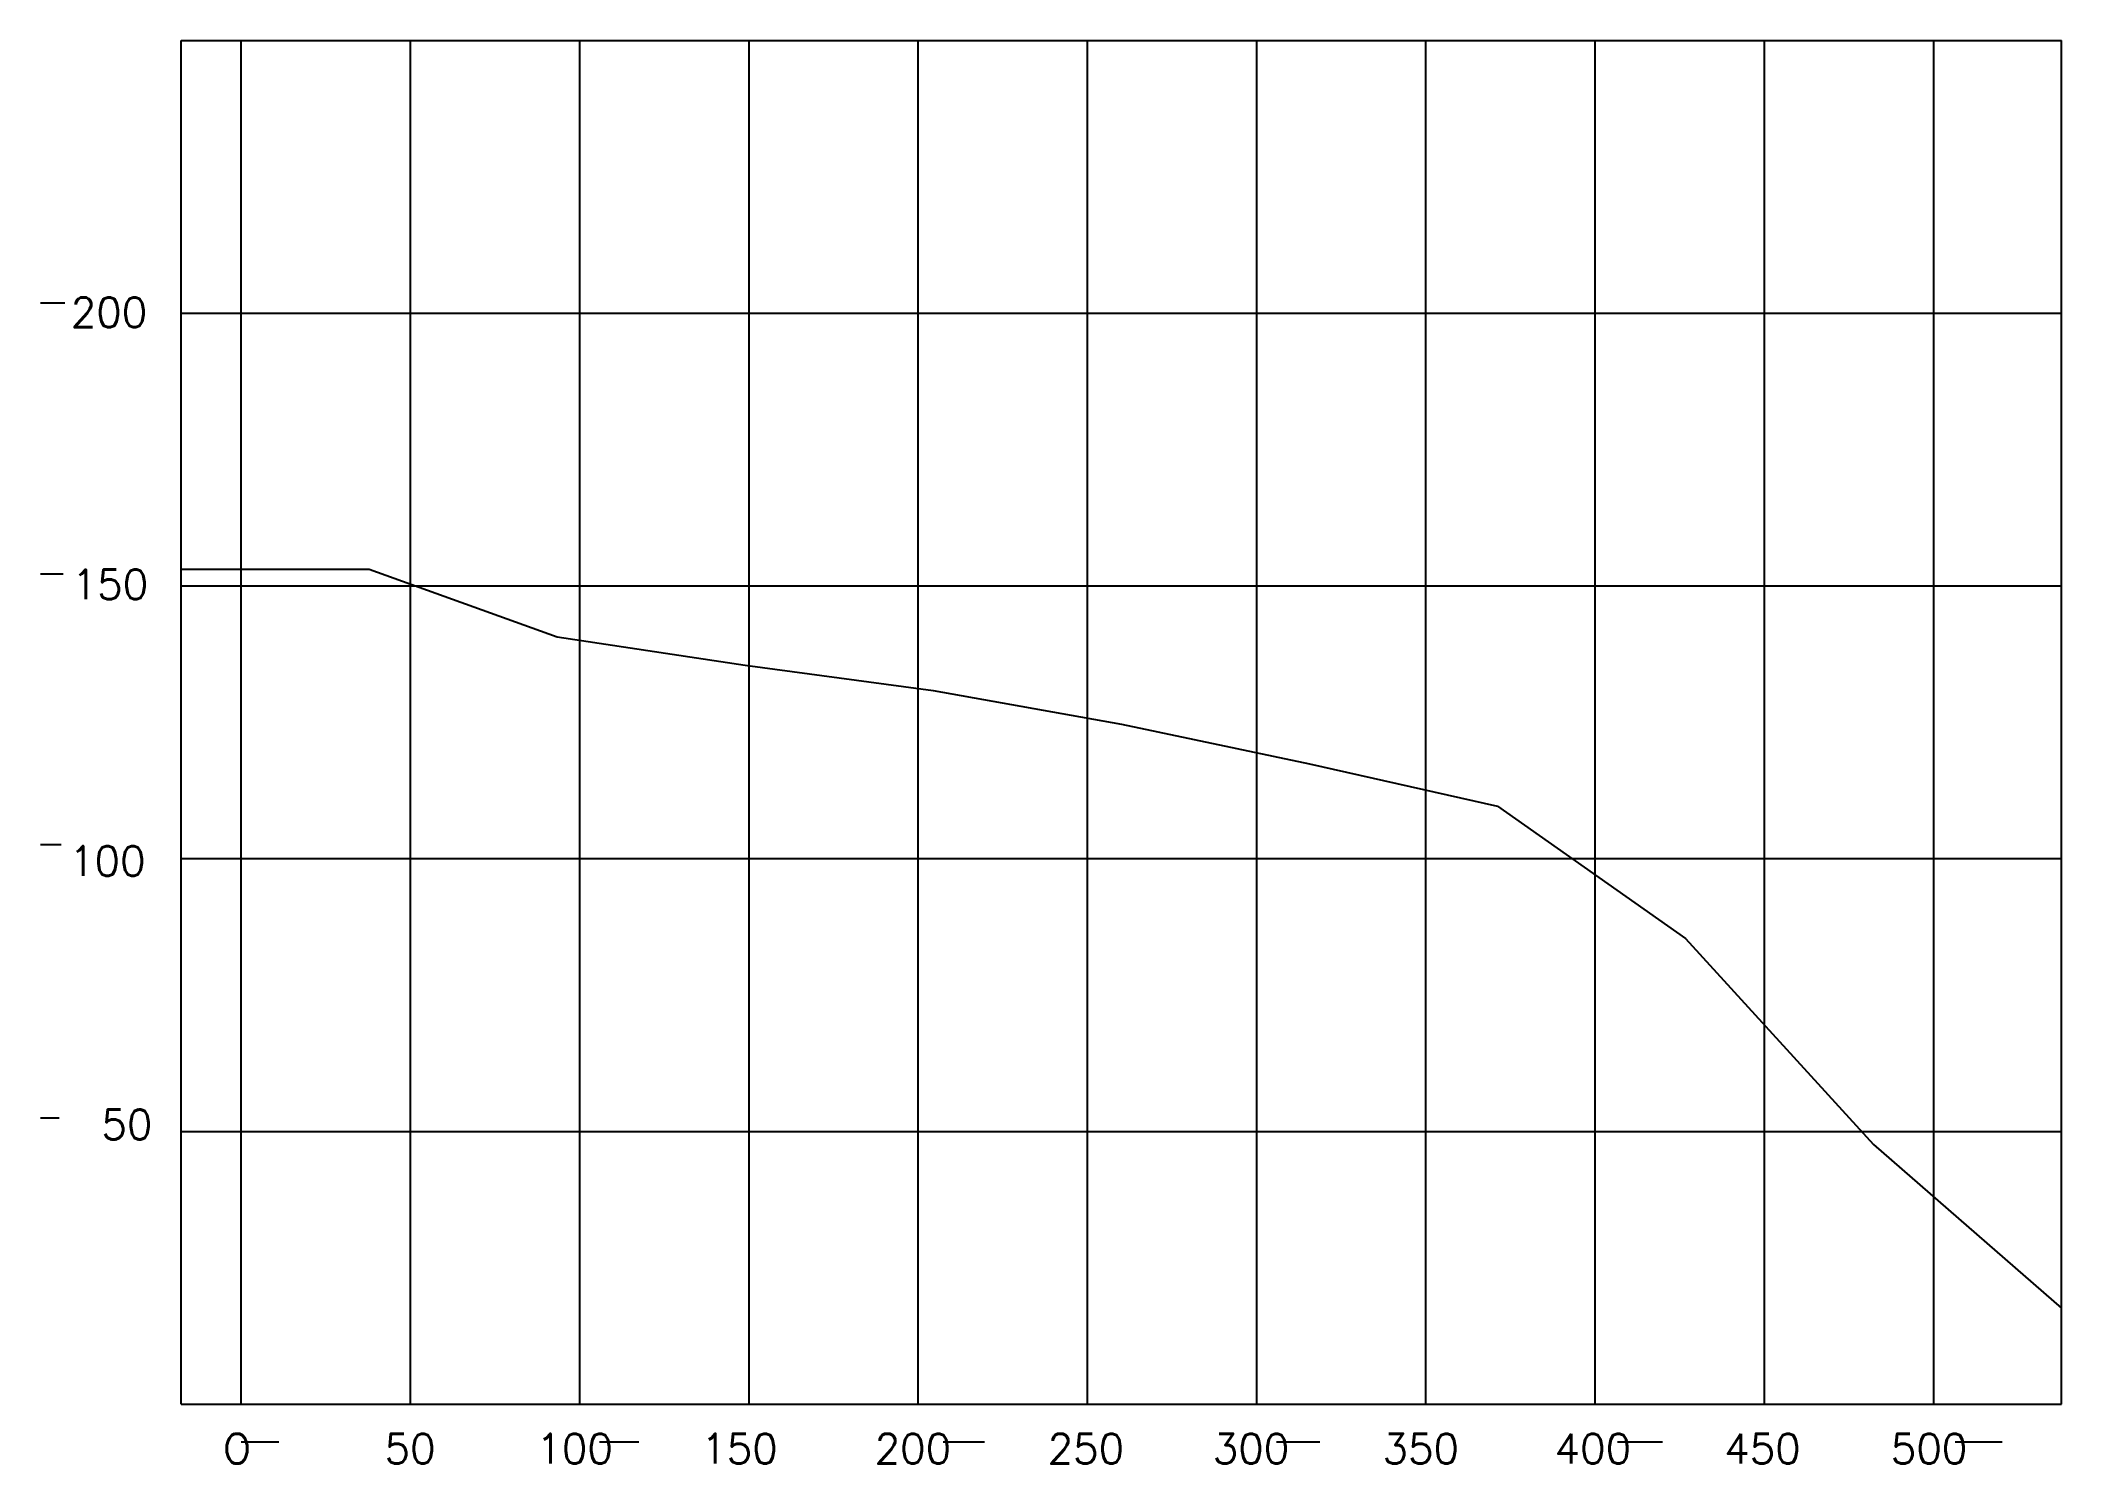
# Model space of a CAD drawing. Extents: x 325 to 1400, y 193 to 950.
import ezdxf
from ezdxf.enums import TextEntityAlignment as Align

# ---------------------------------------------------------------- set-up
doc = ezdxf.new("R2010")
doc.units = 0
doc.header["$MEASUREMENT"] = 0
doc.layers.get('0').update_dxf_attribs({"linetype": 'CONTINUOUS'})
doc.layers.add('-1', color=7, linetype='CONTINUOUS')
doc.layers.add('1', color=7, linetype='CONTINUOUS')
doc.styles.add('ROMANS', font='ROMANS', dxfattribs={"height": 0.2})

msp = doc.modelspace()

# ---------------------------------------------------------------- linework, layer by layer
at = {"layer": '-1', "color": 2, "linetype": 'Continuous'}
for p, q in [((325.2, 810.6), (336.2, 810.6)), ((325.2, 810.6), (338.2, 810.6)), ((325.2, 666.6), (336.2, 666.6)), ((325.2, 666.6), (337.2, 666.6)), ((325.2, 522.5), (336.2, 522.5)), ((325.2, 377.3), (335.2, 377.3)), ((432, 205), (452, 205)), ((622.4, 205), (643.4, 205)), ((805.3, 205), (827.3, 205)), ((982.5, 205), (1005.5, 205)), ((1163.8, 205), (1187.8, 205)), ((1343.4, 205), (1368.4, 205))]:
    msp.add_line(p, q, dxfattribs=at)
at = {"color": 7, "linetype": 'Continuous'}
for p, q in [((400, 950.2), (1400, 950.2)), ((400, 225), (400, 950.2)), ((1400, 225), (1400, 950.2)), ((400, 669), (500, 669)), ((500, 669), (600, 633)), ((600, 633), (700, 618)), ((700, 618), (800, 604.5)), ((800, 604.5), (900, 586.5)), ((900, 586.5), (1000, 565.5)), ((1000, 565.5), (1100, 543)), ((1100, 543), (1200, 472.5)), ((1200, 472.5), (1300, 363)), ((1300, 363), (1400, 276)), ((400, 225), (1400, 225))]:
    msp.add_line(p, q, dxfattribs=at)
at = {"layer": '1', "color": 4, "linetype": 'Continuous'}
for p, q in [((432, 225), (432, 950.2)), ((522, 225), (522, 950.2)), ((612, 225), (612, 950.2)), ((702, 225), (702, 950.2)), ((792, 225), (792, 950.2)), ((882, 225), (882, 950.2)), ((972, 225), (972, 950.2)), ((1062, 225), (1062, 950.2)), ((1152, 225), (1152, 950.2)), ((1242, 225), (1242, 950.2)), ((1332, 225), (1332, 950.2)), ((400, 805.2), (1400, 805.2)), ((400, 660.1), (1400, 660.1)), ((400, 515.1), (1400, 515.1)), ((400, 370), (1400, 370))]:
    msp.add_line(p, q, dxfattribs=at)

# ---------------------------------------------------------------- texts
at = {"layer": '-1', "color": 7, "linetype": 'Continuous', "style": 'ROMANS'}
for s, height, p in [('200', 15.82, (341.3, 813.5)), ('150', 15.82, (341.8, 668.8)), ('100', 15.82, (340.4, 521.7)), ('50', 15.82, (357.6, 381.6)), ('O', 15.8, (422.3, 209.2)), ('50', 15.82, (508.2, 209.2)), ('100', 15.82, (588.9, 209.2)), ('150', 15.82, (676.6, 209.2)), ('200', 15.82, (768.8, 209.2)), ('250', 15.82, (860.8, 209.2)), ('300', 15.82, (948.6, 209.2)), ('350', 15.82, (1038.9, 209.2)), ('400', 15.82, (1130.4, 209.2)), ('450', 15.82, (1220.6, 209.2)), ('500', 15.82, (1309.2, 209.2))]:
    msp.add_text(s, height=height, dxfattribs=at).set_placement(p, align=Align.TOP_LEFT)

doc.saveas('drawing.dxf')
